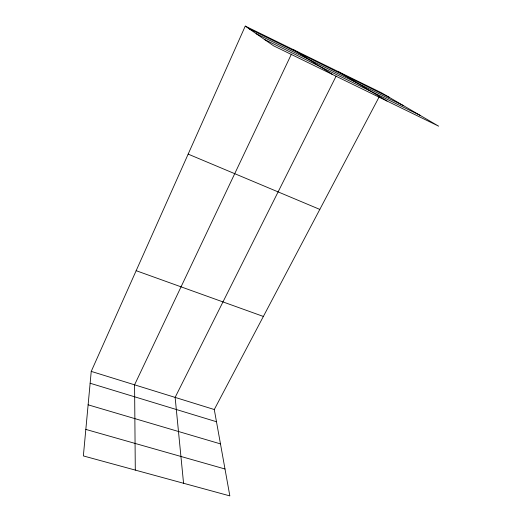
<?xml version="1.0" encoding="UTF-8"?>
<svg xmlns="http://www.w3.org/2000/svg" width="522" height="522" viewBox="0 0 522 522"><rect width="100%" height="100%" fill="white"/><g stroke="black" fill="none" stroke-linecap="round" stroke-linejoin="round"><path stroke-width="0.78" d="M245.262 26.1L273.58 45.819L438.643 126.167L381.36 92.72L245.262 26.1L91.239 371.396L83.357 455.928L229.843 495.9L214.281 409.529L379.096 97.007M291.426 54.125L134.578 384.825L135.296 470.1M336.168 76.042L175.131 397.392L183.561 483.274M85.83 429.41L224.995 468.997M88.127 404.824L220.473 443.896M90.136 383.246L216.486 421.743M91.239 371.396L214.281 409.529M136.164 270.69L263.369 316.449M188.161 154.114L319.816 209.413M264.452 39.463L420.367 115.492M249.098 28.769L389.223 97.307M256.191 33.708L403.676 105.751M338.36 71.671L387.037 101.046M293.514 49.721L332.684 74.587"/></g></svg>
